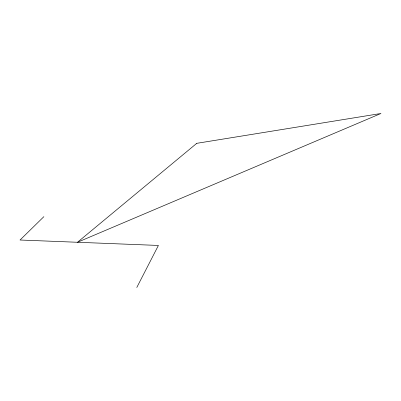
<?xml version="1.0" encoding="UTF-8"?>
<svg xmlns="http://www.w3.org/2000/svg" width="401" height="401" viewBox="0 0 401 401"><rect width="100%" height="100%" fill="white"/><g stroke="black" fill="none" stroke-linecap="round" stroke-linejoin="round"><path stroke-width="0.6" d="M136.781 287.512L158.405 245.447L20.05 240.014L43.889 216.645M196.761 143.327L77.478 242.269L380.95 113.488L196.761 143.327"/></g></svg>
